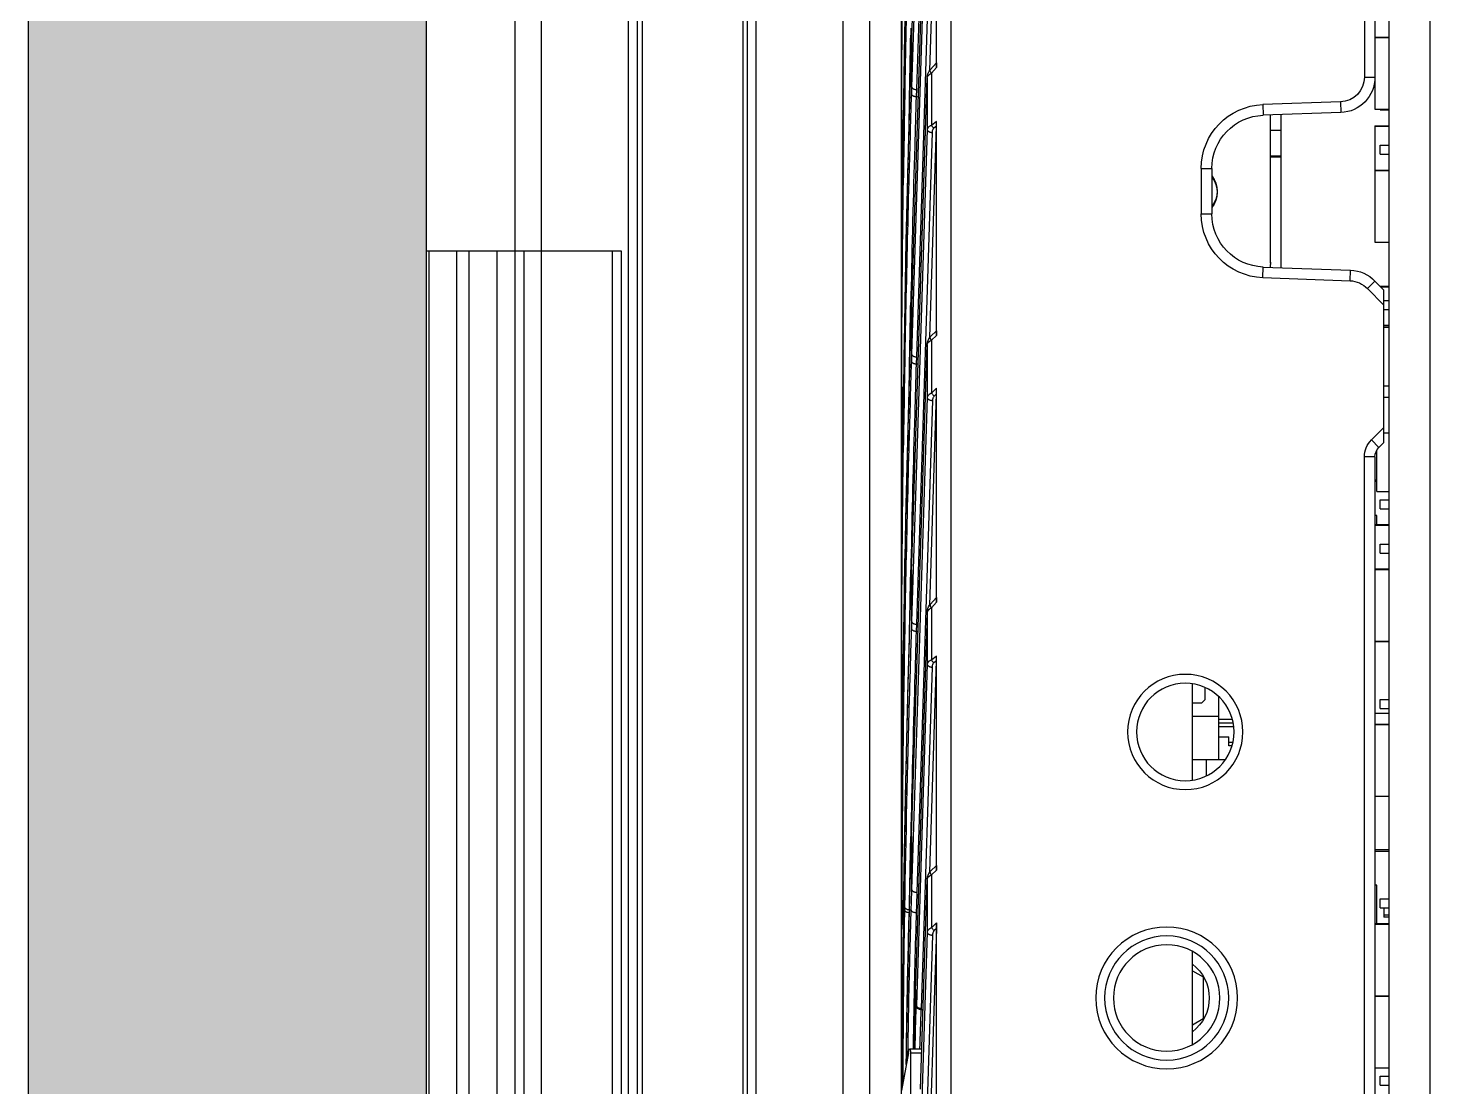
# Model space of a CAD drawing. Header units: millimetres. Extents: x 3299 to 14264, y 1863 to 5555.
# Drawn here: x 13160 to 13239, y 3164.7 to 3224.4 of the extents above; entities that cross this region are included whole.
import ezdxf

# ---------------------------------------------------------------- set-up
doc = ezdxf.new("R2010")
doc.units = ezdxf.units.MM
for name, color, linetype in [('02___PRT_ALL_AXES', 7, 'Continuous'), ('DIM', 4, 'Continuous'), ('MSBR-1_1', 7, 'Continuous')]:
    doc.layers.add(name, color=color, linetype=linetype)

# ---------------------------------------------------------------- blocks, each defined once
blk = doc.blocks.new('STDGB')
at = {"color": 2, "linetype": 'Continuous'}
for p, q in [((11938.212, 3865.817), (11938.212, 3944.817)), ((11949.212, 3944.817), (11938.212, 3944.817)), ((11938.359, 3865.817), (11938.359, 3944.817)), ((11939.92, 3865.817), (11939.92, 3944.817)), ((11940.627, 3865.817), (11940.627, 3944.817)), ((11942.212, 3865.817), (11942.212, 3944.817)), ((11943.212, 3865.817), (11943.212, 3944.817)), ((11943.712, 3944.817), (11943.712, 3865.817)), ((11948.712, 3865.817), (11948.712, 3944.817)), ((11949.212, 3865.817), (11949.212, 3944.817)), ((11949.212, 3865.817), (11938.212, 3865.817))]:
    blk.add_line(p, q, dxfattribs=at)
blk = doc.blocks.new('tyfjg')
at = {"color": 30, "linetype": 'Continuous', "true_color": 0xf26722}
for p, q in [((6005.128, 3408.494), (7001.628, 3408.494)), ((6005.128, 3406.994), (7001.628, 3406.994)), ((6005.128, 3402.094), (7001.628, 3402.094)), ((6005.128, 3401.594), (7001.628, 3401.594)), ((7001.628, 3401.334), (6005.128, 3401.334)), ((7001.628, 3395.655), (6005.128, 3395.655)), ((6005.128, 3395.394), (7001.628, 3395.394)), ((6005.128, 3394.894), (7001.628, 3394.894)), ((6005.128, 3389.994), (7001.628, 3389.994)), ((6005.128, 3388.494), (7001.628, 3388.494))]:
    blk.add_line(p, q, dxfattribs=at)
blk = doc.blocks.new('5555')
at = {"color": 7, "linetype": 'Continuous'}
for p, q in [((2254.952, 3834.509), (2254.952, 3497.009)), ((2257.252, 3497.009), (2257.252, 3834.509)), ((2284.752, 3501.965), (2284.752, 3829.553)), ((2281.952, 3532.465), (2281.952, 3799.053)), ((2258.052, 3654.648), (2258.052, 3595.887)), ((2258.652, 3654.648), (2258.652, 3597.69)), ((2283.307, 3627.786), (2284.177, 3600.448)), ((2283.033, 3624.718), (2283.916, 3596.983)), ((2283.307, 3624.878), (2284.19, 3597.143)), ((2283.307, 3612.72), (2284.178, 3585.382)), ((2283.307, 3612.711), (2284.177, 3585.372)), ((2282.777, 3598.223), (2282.777, 3610.27)), ((2283.162, 3598.066), (2282.781, 3610.004)), ((2283.033, 3609.643), (2283.916, 3581.908)), ((2283.307, 3609.803), (2284.19, 3582.068)), ((2284.752, 3595.306), (2284.687, 3606.918)), ((2258.052, 3599.951), (2257.252, 3599.951)), ((2284.178, 3600.457), (2284.177, 3600.448)), ((2284.177, 3600.448), (2284.19, 3600.061)), ((2284.19, 3600.061), (2284.178, 3600.457)), ((2284.19, 3600.061), (2284.19, 3600.052)), ((2284.19, 3600.061), (2284.19, 3600.052)), ((2284.19, 3600.061), (2284.19, 3600.052)), ((2284.19, 3600.052), (2284.19, 3597.143)), ((2284.225, 3600.458), (2284.234, 3600.062)), ((2258.052, 3599.926), (2257.252, 3599.926)), ((2283.133, 3598.104), (2282.788, 3598.486)), ((2258.652, 3597.69), (2258.052, 3597.69)), ((2283.066, 3597.903), (2282.777, 3598.223)), ((2283.066, 3597.903), (2283.066, 3594.966)), ((2284.178, 3570.306), (2283.307, 3597.645)), ((2283.307, 3597.635), (2283.307, 3597.645)), ((2284.177, 3570.297), (2283.307, 3597.635)), ((2283.307, 3597.635), (2283.307, 3594.727)), ((2283.916, 3596.983), (2283.929, 3596.59)), ((2284.19, 3597.143), (2284.202, 3596.75)), ((2260.003, 3596.291), (2259.982, 3595.692)), ((2260.003, 3596.291), (2264.378, 3596.138)), ((2264.378, 3596.138), (2264.357, 3595.539)), ((2283.821, 3596.564), (2283.929, 3596.59)), ((2258.052, 3595.887), (2257.252, 3595.887)), ((2257.752, 3595.84), (2257.252, 3595.84)), ((2257.752, 3595.84), (2257.752, 3595.887)), ((2259.982, 3595.692), (2264.357, 3595.539)), ((2263.352, 3586.944), (2263.352, 3595.574)), ((2263.952, 3587.191), (2263.952, 3595.553)), ((2284.644, 3595.305), (2284.643, 3595.374)), ((2284.685, 3592.001), (2284.643, 3595.374)), ((2284.685, 3592.001), (2284.644, 3595.305)), ((2284.745, 3595.306), (2284.752, 3592.002)), ((2284.747, 3595.306), (2284.748, 3594.911)), ((2284.752, 3594.911), (2284.752, 3595.306)), ((2258.052, 3594.951), (2257.252, 3594.951)), ((2258.052, 3594.926), (2257.252, 3594.926)), ((2258.052, 3594.951), (2258.052, 3588.387)), ((2263.952, 3594.691), (2263.352, 3594.691)), ((2282.777, 3595.194), (2283.066, 3594.966)), ((2282.777, 3583.12), (2282.777, 3595.194)), ((2282.781, 3594.929), (2282.937, 3594.806)), ((2283.161, 3583.016), (2282.781, 3594.929)), ((2283.033, 3594.567), (2283.916, 3566.832)), ((2283.307, 3594.727), (2284.19, 3566.992)), ((2284.748, 3594.911), (2284.752, 3592.002)), ((2257.752, 3593.848), (2257.252, 3593.848)), ((2257.752, 3593.34), (2257.752, 3593.848)), ((2257.752, 3593.34), (2257.252, 3593.34)), ((2263.952, 3593.259), (2263.352, 3593.259)), ((2263.952, 3593.191), (2263.352, 3593.191)), ((2258.052, 3592.451), (2257.252, 3592.451)), ((2258.052, 3592.426), (2257.252, 3592.426)), ((2267.852, 3592.541), (2267.252, 3592.541)), ((2267.252, 3592.541), (2267.252, 3589.977)), ((2267.852, 3592.541), (2267.852, 3589.977)), ((2284.752, 3580.231), (2284.687, 3591.843)), ((2267.852, 3589.977), (2267.252, 3589.977)), ((2258.052, 3588.387), (2257.252, 3588.387)), ((2264.357, 3586.979), (2259.434, 3586.807)), ((2259.455, 3586.208), (2259.434, 3586.807)), ((2264.378, 3586.38), (2264.357, 3586.979)), ((2257.752, 3585.902), (2257.252, 3585.902)), ((2257.759, 3585.891), (2257.252, 3585.891)), ((2257.733, 3585.865), (2257.252, 3585.865)), ((2257.552, 3585.684), (2258.052, 3586.184)), ((2257.552, 3584.835), (2258.483, 3585.766)), ((2257.752, 3585.891), (2257.752, 3585.902)), ((2258.052, 3586.184), (2258.483, 3585.766)), ((2264.378, 3586.38), (2259.455, 3586.208)), ((2257.552, 3585.098), (2257.252, 3585.098)), ((2257.552, 3577.084), (2257.552, 3585.684)), ((2284.178, 3585.382), (2284.177, 3585.372)), ((2284.177, 3585.372), (2284.19, 3584.986)), ((2284.19, 3584.986), (2284.178, 3585.382)), ((2284.19, 3584.986), (2284.19, 3584.976)), ((2284.19, 3584.986), (2284.19, 3584.976)), ((2284.19, 3584.986), (2284.19, 3584.976)), ((2284.19, 3584.976), (2284.194, 3584.839)), ((2284.19, 3584.976), (2284.194, 3584.839)), ((2284.19, 3584.976), (2284.19, 3582.068)), ((2284.225, 3585.383), (2284.234, 3584.987)), ((2257.552, 3584.59), (2257.252, 3584.59)), ((2257.552, 3583.701), (2257.252, 3583.701)), ((2257.552, 3583.676), (2257.252, 3583.676)), ((2257.552, 3583.59), (2257.252, 3583.59)), ((2283.117, 3583.063), (2282.789, 3583.375)), ((2283.066, 3582.846), (2282.777, 3583.12)), ((2283.066, 3582.846), (2283.066, 3579.868)), ((2284.19, 3554.867), (2283.307, 3582.602)), ((2283.307, 3582.593), (2283.307, 3582.602)), ((2284.19, 3554.858), (2283.307, 3582.593)), ((2283.307, 3582.593), (2283.307, 3579.615)), ((2283.916, 3581.908), (2283.929, 3581.515)), ((2284.19, 3582.068), (2284.202, 3581.675)), ((2283.821, 3581.489), (2283.929, 3581.515)), ((2257.552, 3580.288), (2257.252, 3580.288)), ((2284.745, 3580.231), (2284.752, 3576.927)), ((2284.747, 3580.231), (2284.748, 3579.835)), ((2284.752, 3579.835), (2284.752, 3580.231)), ((2257.552, 3579.637), (2257.252, 3579.637)), ((2282.777, 3580.142), (2283.066, 3579.868)), ((2282.777, 3568.072), (2282.777, 3580.142)), ((2282.782, 3579.829), (2282.911, 3579.706)), ((2283.161, 3567.918), (2282.782, 3579.829)), ((2283.007, 3579.454), (2283.89, 3551.719)), ((2283.307, 3579.615), (2284.19, 3551.88)), ((2284.748, 3579.835), (2284.752, 3576.927)), ((2258.257, 3577.228), (2257.552, 3577.933)), ((2257.552, 3577.621), (2257.252, 3577.621)), ((2257.832, 3576.804), (2257.552, 3577.084)), ((2257.832, 3576.804), (2258.257, 3577.228)), ((2257.952, 3574.319), (2257.952, 3576.644)), ((2258.052, 3576.273), (2258.652, 3576.273)), ((2258.052, 3576.273), (2258.052, 3534.637)), ((2258.652, 3535.69), (2258.652, 3576.273)), ((2284.752, 3565.156), (2284.687, 3576.774)), ((2258.052, 3574.976), (2257.952, 3574.976)), ((2257.952, 3574.876), (2258.052, 3574.876)), ((2257.952, 3574.319), (2257.252, 3574.319)), ((2257.752, 3573.848), (2257.252, 3573.848)), ((2257.752, 3573.34), (2257.752, 3573.848)), ((2257.752, 3573.34), (2257.252, 3573.34)), ((2284.491, 3573.734), (2284.498, 3573.396)), ((2284.491, 3573.734), (2284.498, 3573.396)), ((2258.052, 3572.451), (2257.252, 3572.451)), ((2258.052, 3572.426), (2257.252, 3572.426)), ((2257.952, 3572.976), (2258.052, 3572.976)), ((2257.952, 3572.451), (2257.952, 3572.976)), ((2257.752, 3571.348), (2257.252, 3571.348)), ((2257.752, 3570.84), (2257.252, 3570.84)), ((2257.752, 3570.84), (2257.752, 3571.348)), ((2258.052, 3569.951), (2257.252, 3569.951)), ((2258.052, 3569.926), (2257.252, 3569.926)), ((2284.177, 3570.297), (2284.178, 3570.306)), ((2284.19, 3569.91), (2284.177, 3570.297)), ((2284.19, 3569.91), (2284.178, 3570.306)), ((2284.19, 3569.901), (2284.19, 3569.91)), ((2284.19, 3569.901), (2284.19, 3569.91)), ((2284.19, 3569.901), (2284.19, 3569.91)), ((2284.256, 3567.761), (2284.19, 3569.901)), ((2284.252, 3567.761), (2284.19, 3569.901)), ((2284.19, 3569.901), (2284.19, 3566.992)), ((2284.224, 3570.307), (2284.233, 3569.911)), ((2284.225, 3570.307), (2284.234, 3569.911)), ((2282.788, 3568.335), (2283.133, 3567.953)), ((2282.777, 3568.072), (2283.066, 3567.752)), ((2283.066, 3567.752), (2283.066, 3564.815)), ((2283.307, 3567.494), (2283.975, 3546.526)), ((2283.307, 3567.494), (2283.307, 3567.485)), ((2283.307, 3567.485), (2283.974, 3546.517)), ((2283.307, 3567.485), (2283.307, 3564.576)), ((2283.916, 3566.832), (2283.929, 3566.439)), ((2284.19, 3566.992), (2284.202, 3566.599)), ((2283.822, 3566.413), (2283.929, 3566.439)), ((2258.052, 3565.887), (2257.252, 3565.887)), ((2258.052, 3565.865), (2257.252, 3565.865)), ((2284.745, 3565.156), (2284.752, 3561.851)), ((2284.747, 3565.156), (2284.748, 3564.76)), ((2284.752, 3565.156), (2284.752, 3564.76)), ((2282.777, 3565.044), (2283.066, 3564.815)), ((2282.777, 3552.969), (2282.777, 3565.044)), ((2282.781, 3564.778), (2282.937, 3564.655)), ((2283.161, 3552.865), (2282.781, 3564.778)), ((2283.033, 3564.416), (2283.646, 3545.169)), ((2283.307, 3564.576), (2283.92, 3545.329)), ((2284.748, 3564.76), (2284.752, 3561.851)), ((2267.632, 3562.584), (2267.632, 3563.265)), ((2268.352, 3558.042), (2268.352, 3563.476)), ((2257.752, 3562.598), (2257.252, 3562.598)), ((2257.752, 3562.09), (2257.252, 3562.09)), ((2257.752, 3562.09), (2257.752, 3562.598)), ((2266.852, 3559.184), (2266.852, 3562.741)), ((2267.632, 3562.584), (2267.832, 3562.384)), ((2267.832, 3562.384), (2268.352, 3562.384)), ((2284.679, 3562.342), (2284.684, 3561.844)), ((2284.68, 3562.342), (2284.685, 3561.844)), ((2284.752, 3550.737), (2284.682, 3562.136)), ((2258.052, 3561.827), (2257.252, 3561.827)), ((2258.052, 3561.201), (2257.252, 3561.201)), ((2266.054, 3561.264), (2266.852, 3561.264)), ((2266.097, 3561.464), (2266.852, 3561.464)), ((2266.852, 3561.634), (2268.352, 3561.634)), ((2258.052, 3561.176), (2257.252, 3561.176)), ((2266.852, 3561.064), (2266.02, 3561.064)), ((2266.852, 3560.484), (2266.302, 3560.484)), ((2266.302, 3559.984), (2266.302, 3560.484)), ((2266.302, 3560.194), (2266.065, 3560.194)), ((2266.118, 3559.984), (2266.302, 3559.984)), ((2266.499, 3559.184), (2268.352, 3559.184)), ((2258.052, 3557.137), (2257.252, 3557.137)), ((2258.052, 3554.123), (2257.252, 3554.123)), ((2284.19, 3554.858), (2284.19, 3554.867)), ((2284.19, 3554.858), (2284.19, 3551.88)), ((2257.252, 3554.023), (2258.052, 3554.023)), ((2283.066, 3552.695), (2282.777, 3552.969)), ((2283.117, 3552.912), (2282.789, 3553.225)), ((2283.066, 3552.695), (2283.066, 3549.717)), ((2257.952, 3552.123), (2258.052, 3552.123)), ((2257.952, 3549.951), (2257.952, 3552.123)), ((2283.684, 3540.617), (2283.307, 3552.451)), ((2283.307, 3552.442), (2283.307, 3552.451)), ((2283.683, 3540.607), (2283.307, 3552.442)), ((2283.307, 3552.442), (2283.307, 3549.464)), ((2257.752, 3551.348), (2257.252, 3551.348)), ((2257.752, 3550.84), (2257.752, 3551.348)), ((2257.752, 3550.84), (2257.252, 3550.84)), ((2257.252, 3550.423), (2257.552, 3550.423)), ((2257.252, 3550.323), (2257.552, 3550.323)), ((2257.552, 3550.84), (2257.552, 3550.323)), ((2284.314, 3550.736), (2284.226, 3550.736)), ((2284.314, 3550.736), (2284.313, 3550.745)), ((2284.314, 3550.736), (2284.313, 3550.745)), ((2284.314, 3550.736), (2284.314, 3550.745)), ((2284.315, 3550.672), (2284.314, 3550.736)), ((2284.315, 3550.672), (2284.314, 3550.736)), ((2284.586, 3550.897), (2284.589, 3550.736)), ((2284.635, 3550.736), (2284.589, 3550.736)), ((2284.589, 3550.736), (2284.591, 3550.579)), ((2284.589, 3550.736), (2284.593, 3550.451)), ((2284.591, 3550.579), (2284.593, 3550.451)), ((2284.635, 3550.736), (2284.635, 3550.741)), ((2284.637, 3550.576), (2284.635, 3550.736)), ((2284.637, 3550.58), (2284.637, 3550.58)), ((2284.693, 3540.866), (2284.637, 3550.58)), ((2284.637, 3550.576), (2284.637, 3550.58)), ((2284.637, 3550.567), (2284.637, 3550.576)), ((2284.744, 3550.897), (2284.745, 3550.736)), ((2284.752, 3550.736), (2284.745, 3550.736)), ((2284.745, 3550.736), (2284.746, 3550.576)), ((2284.745, 3550.736), (2284.745, 3550.576)), ((2284.746, 3550.576), (2284.747, 3550.102)), ((2284.752, 3550.737), (2284.752, 3550.736)), ((2284.752, 3550.736), (2284.752, 3550.576)), ((2284.752, 3550.576), (2284.752, 3550.102)), ((2258.052, 3549.951), (2257.252, 3549.951)), ((2258.052, 3549.926), (2257.252, 3549.926)), ((2282.777, 3549.992), (2283.066, 3549.717)), ((2282.777, 3537.894), (2282.777, 3549.992)), ((2282.782, 3549.678), (2282.911, 3549.556)), ((2282.782, 3549.678), (2283.115, 3539.225)), ((2283.307, 3549.464), (2283.626, 3539.448)), ((2284.747, 3550.102), (2284.748, 3549.645)), ((2284.752, 3550.102), (2284.752, 3549.645)), ((2283.007, 3549.303), (2283.326, 3539.287)), ((2268.352, 3543.138), (2268.352, 3548.38)), ((2268.352, 3547.289), (2267.752, 3546.943)), ((2267.752, 3546.943), (2267.752, 3544.575)), ((2283.92, 3545.329), (2283.976, 3546.461)), ((2283.975, 3546.526), (2283.974, 3546.517)), ((2283.974, 3546.517), (2283.976, 3546.461)), ((2283.976, 3546.471), (2283.975, 3546.526)), ((2283.976, 3546.471), (2283.976, 3546.461)), ((2284.042, 3542.899), (2283.976, 3546.471)), ((2283.976, 3546.471), (2283.976, 3546.461)), ((2283.976, 3546.461), (2283.978, 3546.402)), ((2283.976, 3546.461), (2283.978, 3546.402)), ((2284.034, 3546.528), (2284.036, 3546.472)), ((2284.035, 3546.528), (2284.036, 3546.472)), ((2284.752, 3546.672), (2284.752, 3545.81)), ((2258.052, 3545.887), (2257.252, 3545.887)), ((2258.052, 3545.865), (2257.252, 3545.865)), ((2283.648, 3545.114), (2283.541, 3545.104)), ((2283.646, 3545.169), (2283.648, 3545.114)), ((2283.92, 3545.329), (2283.921, 3545.274)), ((2284.696, 3544.735), (2284.696, 3544.771)), ((2284.696, 3544.735), (2284.696, 3544.771)), ((2267.752, 3544.575), (2268.352, 3544.229)), ((2284.48, 3542.669), (2284.472, 3543.222)), ((2284.477, 3542.956), (2284.473, 3543.222)), ((2284.291, 3542.899), (2283.611, 3542.899)), ((2284.252, 3542.668), (2283.618, 3542.668)), ((2284.252, 3542.668), (2284.252, 3528.191)), ((2284.371, 3542.668), (2284.752, 3540.538)), ((2284.408, 3542.901), (2284.416, 3542.413)), ((2284.409, 3542.901), (2284.412, 3542.668)), ((2284.412, 3542.668), (2284.416, 3542.413)), ((2284.48, 3542.669), (2284.477, 3542.956)), ((2284.489, 3542.01), (2284.48, 3542.669)), ((2258.052, 3541.827), (2257.252, 3541.827)), ((2257.752, 3541.348), (2257.252, 3541.348)), ((2257.752, 3540.84), (2257.252, 3540.84)), ((2257.752, 3540.84), (2257.752, 3541.348))]:
    blk.add_line(p, q, dxfattribs=at)
for points in [[(2284.687, 3591.843), (2284.499, 3603.531), (2284.19, 3615.136)], [(2284.687, 3576.774), (2284.499, 3588.463), (2284.19, 3600.061)], [(2283.307, 3597.645), (2283.304, 3597.686), (2283.285, 3597.808), (2283.248, 3597.92), (2283.196, 3598.02), (2283.133, 3598.104)], [(2284.682, 3562.136), (2284.494, 3573.606), (2284.19, 3584.986)], [(2283.307, 3582.602), (2283.305, 3582.629), (2283.29, 3582.738), (2283.262, 3582.838), (2283.22, 3582.929), (2283.165, 3583.011), (2283.117, 3583.063)], [(2284.635, 3550.741), (2284.524, 3557.103), (2284.375, 3563.547), (2284.19, 3569.91)], [(2283.307, 3567.494), (2283.305, 3567.524), (2283.291, 3567.631), (2283.263, 3567.729), (2283.225, 3567.82), (2283.174, 3567.902), (2283.133, 3567.953)], [(2284.314, 3550.745), (2284.275, 3552.089), (2284.232, 3553.517), (2284.19, 3554.867)], [(2283.307, 3552.451), (2283.305, 3552.479), (2283.29, 3552.587), (2283.262, 3552.687), (2283.22, 3552.778), (2283.165, 3552.86), (2283.117, 3552.912)], [(2284.483, 3542.043), (2284.475, 3543.082), (2284.314, 3550.745)], [(2284.637, 3550.58), (2284.637, 3550.603), (2284.635, 3550.71), (2284.635, 3550.741)]]:
    blk.add_lwpolyline(points, dxfattribs=at)
for centre, radius in [((2268.752, 3560.759), 3.25), ((2268.752, 3560.759), 2.75), ((2269.802, 3545.759), 4), ((2269.802, 3545.759), 3.5)]:
    blk.add_circle(centre, radius, dxfattribs=at)
for centre, radius, start, end in [((1176.199, 3592.003), 1108.553, 0.170759, 0.550314), ((1176.14, 3594.911), 1108.612, 0.020446, 0.399988), ((1175.893, 3576.777), 1108.585, 0.93229, 1.203557), ((2260.052, 3597.69), 2, 180, 268), ((2260.052, 3597.69), 1.4, 180, 268), ((2264.252, 3592.541), 3.6, 0, 88), ((2264.252, 3592.541), 3, 0, 88), ((2268.352, 3591.259), 1.4, 142.11917, 217.8155), ((2268.352, 3591.191), 1.4, 142.11917, 217.8155), ((1176.426, 3576.929), 1108.326, 0.550317, 0.77916), ((1176.3, 3579.836), 1108.452, 0.399989, 0.628818), ((2264.252, 3589.977), 3, 272, 0), ((2264.252, 3589.977), 3.6, 272, 0), ((1176.199, 3576.927), 1108.553, 0.170759, 0.550314), ((1176.14, 3579.835), 1108.612, 0.020446, 0.399988), ((2259.504, 3584.808), 2, 92, 136.54741), ((2265.952, 3587.259), 2, 180, 188.54619), ((2265.952, 3587.191), 2, 180, 186.58943), ((2259.504, 3584.808), 1.4, 92, 136.84953), ((1175.895, 3561.701), 1108.583, 0.934825, 1.203557), ((1176.482, 3564.763), 1108.27, 0.628828, 0.799623), ((2257.302, 3576.273), 1.35, 0, 45), ((2257.302, 3576.273), 0.75, 0, 45), ((1176.426, 3561.854), 1108.326, 0.550317, 0.77916), ((1176.3, 3564.761), 1108.452, 0.399989, 0.628827), ((1176.923, 3549.694), 1107.829, 0.799593, 1.225927), ((1176.199, 3561.852), 1108.553, 0.170759, 0.550314), ((1176.14, 3564.76), 1108.612, 0.020446, 0.399988), ((1175.931, 3546.627), 1108.547, 0.980386, 1.203566), ((1178.031, 3534.645), 1106.721, 1.511984, 1.714682), ((2283.106, 3567.469), 0.201, 4.54675, 7.1541), ((1176.495, 3549.688), 1108.257, 0.654202, 0.799621), ((1177.592, 3534.634), 1107.16, 1.319181, 1.511986), ((1176.225, 3549.685), 1108.527, 0.054347, 0.628479), ((1177.257, 3534.626), 1107.495, 1.178938, 1.319184), ((1176.818, 3534.617), 1107.934, 0.833622, 1.17892), ((1178.421, 3519.612), 1106.331, 1.61255, 1.825661), ((1175.95, 3531.552), 1108.528, 1.00285, 1.205244), ((2284.502, 3551.073), 0.329, 293.92282, 295.38977), ((1582.715, 3540.607), 701.993, 0.41879, 0.81298), ((895.698, 3546.435), 1389.054, 0.009765, 0.132422), ((2269.802, 3545.759), 2.4, 127.39557, 232.60443), ((1762.07, 3529.833), 522.171, 1.43382, 1.81834), ((1761.84, 3528.549), 522.071, 1.57512, 1.81828), ((1762.006, 3528.701), 522.179, 1.55804, 1.81871), ((1449.588, 3539.669), 835.123, 0.140759, 0.270919)]:
    blk.add_arc(centre, radius, start, end, dxfattribs=at)
for centre, major_axis, ratio, start_param, end_param in [((2282.795, 3598.031), (-0.008, 0.456), 0.03597, -0.04118, 1.135116), ((2282.795, 3582.955), (-0.007, 0.42), 0.039567, -0.038869, 1.167196), ((2282.795, 3567.88), (-0.008, 0.456), 0.03597, -0.04118, 1.135116), ((2282.795, 3552.805), (-0.007, 0.42), 0.039567, -0.038869, 1.167196), ((2282.795, 3549.827), (-0.007, 0.42), 0.039567, 1.167196, 1.932025), ((2284.335, 3542.399), (-0.046, 0.5), 0.139425, 5.266887, 7.274015)]:
    blk.add_ellipse(centre, major_axis=major_axis, ratio=ratio, start_param=start_param, end_param=end_param, dxfattribs=at)
for points, knots in [([(2284.643, 3595.374), (2284.62, 3597.02), (2284.513, 3603.605), (2284.347, 3610.19), (2284.19, 3615.127)], [0, 0, 0, 0, 0.249991, 1, 1, 1, 1]), ([(2284.202, 3611.825), (2284.254, 3610.174), (2284.448, 3603.567), (2284.582, 3596.958), (2284.65, 3592.001)], [0, 0, 0, 0, 0.250013, 1, 1, 1, 1]), ([(2284.19, 3600.052), (2284.243, 3598.4), (2284.438, 3591.794), (2284.575, 3585.186), (2284.644, 3580.23)], [0, 0, 0, 0, 0.250013, 1, 1, 1, 1]), ([(2283.066, 3597.903), (2283.074, 3597.913), (2283.09, 3597.934), (2283.11, 3597.965), (2283.126, 3597.994), (2283.138, 3598.022), (2283.145, 3598.047), (2283.147, 3598.07), (2283.144, 3598.086), (2283.139, 3598.097), (2283.135, 3598.102), (2283.133, 3598.104)], [0, 0, 0, 0, 0.177781, 0.343274, 0.493701, 0.627259, 0.742963, 0.841273, 0.924881, 0.96303, 1, 1, 1, 1]), ([(2283.234, 3597.787), (2283.224, 3597.798), (2283.201, 3597.82), (2283.161, 3597.851), (2283.116, 3597.879), (2283.083, 3597.895), (2283.066, 3597.903)], [0, 0, 0, 0, 0.224787, 0.466098, 0.724542, 1, 1, 1, 1]), ([(2283.295, 3597.688), (2283.289, 3597.706), (2283.272, 3597.741), (2283.248, 3597.772), (2283.234, 3597.787)], [0, 0, 0, 0, 0.477411, 1, 1, 1, 1]), ([(2283.307, 3597.635), (2283.306, 3597.64), (2283.304, 3597.658), (2283.3, 3597.676), (2283.295, 3597.688)], [0, 0, 0, 0, 0.245957, 1, 1, 1, 1]), ([(2284.19, 3597.143), (2284.189, 3597.133), (2284.184, 3597.113), (2284.166, 3597.084), (2284.14, 3597.058), (2284.106, 3597.035), (2284.066, 3597.015), (2284.019, 3597), (2283.969, 3596.989), (2283.934, 3596.984), (2283.916, 3596.983)], [0, 0, 0, 0, 0.087721, 0.183554, 0.291171, 0.41195, 0.545418, 0.68978, 0.84241, 1, 1, 1, 1]), ([(2284.202, 3596.75), (2284.202, 3596.74), (2284.196, 3596.72), (2284.179, 3596.691), (2284.153, 3596.665), (2284.119, 3596.642), (2284.078, 3596.622), (2284.032, 3596.606), (2283.982, 3596.595), (2283.947, 3596.591), (2283.929, 3596.59)], [0, 0, 0, 0, 0.087716, 0.183532, 0.29113, 0.411898, 0.545364, 0.689735, 0.842384, 1, 1, 1, 1]), ([(2283.929, 3596.59), (2283.958, 3595.656), (2284.071, 3591.921), (2284.165, 3588.185), (2284.225, 3585.383)], [0, 0, 0, 0, 0.250008, 1, 1, 1, 1]), ([(2284.202, 3596.75), (2284.254, 3595.098), (2284.448, 3588.491), (2284.582, 3581.882), (2284.65, 3576.925)], [0, 0, 0, 0, 0.250013, 1, 1, 1, 1]), ([(2283.066, 3594.966), (2283.057, 3594.951), (2283.039, 3594.922), (2283.008, 3594.88), (2282.974, 3594.841), (2282.949, 3594.817), (2282.937, 3594.806)], [0, 0, 0, 0, 0.248018, 0.501621, 0.754402, 1, 1, 1, 1]), ([(2282.937, 3594.806), (2282.955, 3594.792), (2282.977, 3594.765), (2282.998, 3594.726), (2283.015, 3594.685), (2283.028, 3594.632), (2283.032, 3594.589), (2283.033, 3594.567)], [0, 0, 0, 0, 0.256695, 0.382089, 0.506385, 0.753251, 1, 1, 1, 1]), ([(2283.307, 3594.727), (2283.306, 3594.717), (2283.3, 3594.697), (2283.283, 3594.668), (2283.257, 3594.642), (2283.223, 3594.619), (2283.182, 3594.599), (2283.136, 3594.584), (2283.086, 3594.572), (2283.051, 3594.568), (2283.033, 3594.567)], [0, 0, 0, 0, 0.087721, 0.183554, 0.291171, 0.41195, 0.545418, 0.68978, 0.84241, 1, 1, 1, 1]), ([(2283.066, 3594.966), (2283.084, 3594.96), (2283.119, 3594.947), (2283.166, 3594.923), (2283.207, 3594.896), (2283.241, 3594.866), (2283.268, 3594.833), (2283.288, 3594.799), (2283.301, 3594.764), (2283.306, 3594.739), (2283.307, 3594.727)], [0, 0, 0, 0, 0.158904, 0.306341, 0.442472, 0.568149, 0.684741, 0.794091, 0.898356, 1, 1, 1, 1]), ([(2284.752, 3592.002), (2284.752, 3591.993), (2284.749, 3591.974), (2284.736, 3591.947), (2284.715, 3591.923), (2284.697, 3591.909), (2284.687, 3591.902)], [0, 0, 0, 0, 0.219451, 0.453173, 0.711497, 1, 1, 1, 1]), ([(2284.752, 3591.607), (2284.752, 3591.598), (2284.749, 3591.579), (2284.736, 3591.553), (2284.716, 3591.529), (2284.699, 3591.515), (2284.689, 3591.508)], [0, 0, 0, 0, 0.220352, 0.454493, 0.7125, 1, 1, 1, 1]), ([(2284.194, 3584.839), (2284.224, 3583.913), (2284.337, 3580.212), (2284.431, 3576.511), (2284.491, 3573.734)], [0, 0, 0, 0, 0.250008, 1, 1, 1, 1]), ([(2283.066, 3582.846), (2283.074, 3582.857), (2283.089, 3582.879), (2283.107, 3582.913), (2283.121, 3582.946), (2283.131, 3582.976), (2283.135, 3583.003), (2283.135, 3583.028), (2283.13, 3583.045), (2283.124, 3583.056), (2283.12, 3583.061), (2283.117, 3583.063)], [0, 0, 0, 0, 0.174847, 0.338295, 0.487526, 0.620722, 0.736897, 0.836518, 0.922235, 0.961668, 1, 1, 1, 1]), ([(2283.239, 3582.736), (2283.228, 3582.747), (2283.205, 3582.769), (2283.165, 3582.798), (2283.118, 3582.824), (2283.084, 3582.839), (2283.066, 3582.846)], [0, 0, 0, 0, 0.22279, 0.46318, 0.722231, 1, 1, 1, 1]), ([(2283.295, 3582.645), (2283.289, 3582.661), (2283.274, 3582.694), (2283.251, 3582.722), (2283.239, 3582.736)], [0, 0, 0, 0, 0.479464, 1, 1, 1, 1]), ([(2283.307, 3582.593), (2283.306, 3582.597), (2283.304, 3582.615), (2283.3, 3582.632), (2283.295, 3582.645)], [0, 0, 0, 0, 0.247035, 1, 1, 1, 1]), ([(2284.19, 3582.068), (2284.189, 3582.058), (2284.184, 3582.037), (2284.166, 3582.009), (2284.14, 3581.983), (2284.106, 3581.96), (2284.066, 3581.94), (2284.019, 3581.924), (2283.969, 3581.913), (2283.934, 3581.909), (2283.916, 3581.908)], [0, 0, 0, 0, 0.087721, 0.183554, 0.291171, 0.41195, 0.545418, 0.68978, 0.84241, 1, 1, 1, 1]), ([(2284.202, 3581.675), (2284.202, 3581.665), (2284.196, 3581.644), (2284.179, 3581.616), (2284.153, 3581.59), (2284.119, 3581.566), (2284.078, 3581.547), (2284.032, 3581.531), (2283.982, 3581.52), (2283.947, 3581.516), (2283.929, 3581.515)], [0, 0, 0, 0, 0.087716, 0.183532, 0.29113, 0.411898, 0.545364, 0.689735, 0.842384, 1, 1, 1, 1]), ([(2283.929, 3581.515), (2283.958, 3580.581), (2284.071, 3576.845), (2284.165, 3573.11), (2284.225, 3570.307)], [0, 0, 0, 0, 0.250008, 1, 1, 1, 1]), ([(2284.202, 3581.675), (2284.254, 3580.023), (2284.448, 3573.416), (2284.582, 3566.807), (2284.65, 3561.85)], [0, 0, 0, 0, 0.250013, 1, 1, 1, 1]), ([(2283.066, 3579.868), (2283.055, 3579.852), (2283.033, 3579.823), (2282.995, 3579.78), (2282.954, 3579.741), (2282.925, 3579.717), (2282.911, 3579.706)], [0, 0, 0, 0, 0.2472, 0.501422, 0.754923, 1, 1, 1, 1]), ([(2282.911, 3579.706), (2282.928, 3579.69), (2282.957, 3579.652), (2282.985, 3579.588), (2283.002, 3579.521), (2283.006, 3579.476), (2283.007, 3579.454)], [0, 0, 0, 0, 0.258335, 0.508784, 0.755281, 1, 1, 1, 1]), ([(2283.307, 3579.615), (2283.306, 3579.604), (2283.3, 3579.582), (2283.28, 3579.552), (2283.251, 3579.525), (2283.214, 3579.501), (2283.169, 3579.482), (2283.118, 3579.467), (2283.064, 3579.457), (2283.026, 3579.454), (2283.007, 3579.454)], [0, 0, 0, 0, 0.086537, 0.181841, 0.289731, 0.411392, 0.545953, 0.691123, 0.84375, 1, 1, 1, 1]), ([(2283.066, 3579.868), (2283.084, 3579.861), (2283.118, 3579.846), (2283.166, 3579.819), (2283.206, 3579.79), (2283.24, 3579.758), (2283.267, 3579.724), (2283.288, 3579.688), (2283.301, 3579.652), (2283.306, 3579.627), (2283.307, 3579.615)], [0, 0, 0, 0, 0.157952, 0.305104, 0.441527, 0.567855, 0.685181, 0.795012, 0.899209, 1, 1, 1, 1]), ([(2284.752, 3576.927), (2284.752, 3576.918), (2284.749, 3576.899), (2284.736, 3576.872), (2284.715, 3576.847), (2284.697, 3576.833), (2284.687, 3576.827)], [0, 0, 0, 0, 0.219463, 0.45319, 0.711509, 1, 1, 1, 1]), ([(2284.752, 3576.531), (2284.752, 3576.522), (2284.749, 3576.504), (2284.736, 3576.478), (2284.716, 3576.453), (2284.699, 3576.439), (2284.689, 3576.433)], [0, 0, 0, 0, 0.22034, 0.454477, 0.712488, 1, 1, 1, 1]), ([(2283.133, 3567.953), (2283.135, 3567.951), (2283.139, 3567.946), (2283.144, 3567.935), (2283.147, 3567.919), (2283.145, 3567.897), (2283.138, 3567.871), (2283.126, 3567.843), (2283.11, 3567.814), (2283.09, 3567.783), (2283.074, 3567.762), (2283.066, 3567.752)], [0, 0, 0, 0, 0.03697, 0.075119, 0.158727, 0.257037, 0.372741, 0.506299, 0.656725, 0.822218, 1, 1, 1, 1]), ([(2283.066, 3567.752), (2283.083, 3567.744), (2283.115, 3567.729), (2283.159, 3567.702), (2283.198, 3567.672), (2283.22, 3567.651), (2283.231, 3567.64)], [0, 0, 0, 0, 0.274629, 0.53282, 0.774432, 1, 1, 1, 1]), ([(2283.231, 3567.64), (2283.241, 3567.629), (2283.26, 3567.606), (2283.283, 3567.57), (2283.298, 3567.532), (2283.304, 3567.506), (2283.306, 3567.494)], [0, 0, 0, 0, 0.274286, 0.529951, 0.770403, 1, 1, 1, 1]), ([(2284.19, 3566.992), (2284.189, 3566.983), (2284.184, 3566.962), (2284.166, 3566.934), (2284.14, 3566.907), (2284.106, 3566.884), (2284.066, 3566.865), (2284.019, 3566.849), (2283.969, 3566.838), (2283.934, 3566.834), (2283.916, 3566.832)], [0, 0, 0, 0, 0.087721, 0.183554, 0.291171, 0.41195, 0.545418, 0.68978, 0.84241, 1, 1, 1, 1]), ([(2284.202, 3566.599), (2284.202, 3566.589), (2284.196, 3566.569), (2284.179, 3566.54), (2284.153, 3566.514), (2284.119, 3566.491), (2284.078, 3566.471), (2284.032, 3566.456), (2283.982, 3566.445), (2283.947, 3566.44), (2283.929, 3566.439)], [0, 0, 0, 0, 0.087716, 0.183532, 0.29113, 0.411898, 0.545364, 0.689735, 0.842384, 1, 1, 1, 1]), ([(2283.929, 3566.439), (2283.959, 3565.475), (2284.076, 3561.619), (2284.172, 3557.761), (2284.233, 3554.868)], [0, 0, 0, 0, 0.250008, 1, 1, 1, 1]), ([(2284.202, 3566.599), (2284.244, 3565.291), (2284.399, 3560.057), (2284.518, 3554.823), (2284.586, 3550.897)], [0, 0, 0, 0, 0.250011, 1, 1, 1, 1]), ([(2283.066, 3564.815), (2283.057, 3564.8), (2283.039, 3564.771), (2283.008, 3564.729), (2282.974, 3564.69), (2282.949, 3564.666), (2282.937, 3564.655)], [0, 0, 0, 0, 0.248018, 0.501621, 0.754402, 1, 1, 1, 1]), ([(2282.937, 3564.655), (2282.955, 3564.641), (2282.977, 3564.614), (2282.998, 3564.575), (2283.015, 3564.535), (2283.028, 3564.482), (2283.032, 3564.438), (2283.033, 3564.416)], [0, 0, 0, 0, 0.256695, 0.382089, 0.506385, 0.753251, 1, 1, 1, 1]), ([(2283.307, 3564.576), (2283.306, 3564.566), (2283.3, 3564.546), (2283.283, 3564.518), (2283.257, 3564.491), (2283.223, 3564.468), (2283.182, 3564.448), (2283.136, 3564.433), (2283.086, 3564.422), (2283.051, 3564.418), (2283.033, 3564.416)], [0, 0, 0, 0, 0.087721, 0.183554, 0.291171, 0.41195, 0.545418, 0.68978, 0.84241, 1, 1, 1, 1]), ([(2283.066, 3564.815), (2283.084, 3564.809), (2283.119, 3564.796), (2283.166, 3564.772), (2283.207, 3564.745), (2283.241, 3564.715), (2283.268, 3564.683), (2283.288, 3564.648), (2283.301, 3564.613), (2283.306, 3564.588), (2283.307, 3564.576)], [0, 0, 0, 0, 0.158904, 0.306341, 0.442472, 0.568149, 0.684741, 0.794091, 0.898356, 1, 1, 1, 1]), ([(2284.65, 3561.85), (2284.662, 3560.937), (2284.707, 3557.286), (2284.734, 3553.635), (2284.744, 3550.897)], [0, 0, 0, 0, 0.250003, 1, 1, 1, 1]), ([(2284.752, 3561.851), (2284.752, 3561.842), (2284.749, 3561.823), (2284.735, 3561.796), (2284.714, 3561.771), (2284.695, 3561.757), (2284.685, 3561.75)], [0, 0, 0, 0, 0.218947, 0.452436, 0.710939, 1, 1, 1, 1]), ([(2284.752, 3561.456), (2284.752, 3561.447), (2284.749, 3561.428), (2284.736, 3561.401), (2284.715, 3561.377), (2284.697, 3561.363), (2284.688, 3561.356)], [0, 0, 0, 0, 0.219711, 0.453553, 0.711785, 1, 1, 1, 1]), ([(2283.066, 3552.695), (2283.074, 3552.706), (2283.089, 3552.729), (2283.107, 3552.763), (2283.121, 3552.795), (2283.131, 3552.825), (2283.135, 3552.853), (2283.135, 3552.877), (2283.13, 3552.894), (2283.124, 3552.905), (2283.12, 3552.91), (2283.117, 3552.912)], [0, 0, 0, 0, 0.174847, 0.338295, 0.487526, 0.620722, 0.736897, 0.836518, 0.922235, 0.961668, 1, 1, 1, 1]), ([(2283.239, 3552.585), (2283.228, 3552.596), (2283.205, 3552.618), (2283.165, 3552.647), (2283.118, 3552.673), (2283.084, 3552.688), (2283.066, 3552.695)], [0, 0, 0, 0, 0.22279, 0.46318, 0.722231, 1, 1, 1, 1]), ([(2283.295, 3552.494), (2283.289, 3552.511), (2283.274, 3552.543), (2283.251, 3552.571), (2283.239, 3552.585)], [0, 0, 0, 0, 0.479464, 1, 1, 1, 1]), ([(2283.307, 3552.442), (2283.306, 3552.446), (2283.304, 3552.464), (2283.3, 3552.482), (2283.295, 3552.494)], [0, 0, 0, 0, 0.247035, 1, 1, 1, 1]), ([(2284.19, 3551.88), (2284.189, 3551.87), (2284.183, 3551.848), (2284.164, 3551.818), (2284.135, 3551.79), (2284.097, 3551.767), (2284.052, 3551.747), (2284.002, 3551.732), (2283.947, 3551.722), (2283.909, 3551.719), (2283.89, 3551.719)], [0, 0, 0, 0, 0.086537, 0.181841, 0.289731, 0.411392, 0.545953, 0.691123, 0.84375, 1, 1, 1, 1]), ([(2284.226, 3550.736), (2284.225, 3550.726), (2284.219, 3550.704), (2284.2, 3550.674), (2284.171, 3550.647), (2284.133, 3550.623), (2284.088, 3550.603), (2284.037, 3550.588), (2283.983, 3550.578), (2283.945, 3550.576), (2283.926, 3550.575)], [0, 0, 0, 0, 0.086526, 0.181781, 0.289619, 0.411247, 0.545803, 0.690999, 0.843678, 1, 1, 1, 1]), ([(2283.926, 3550.575), (2283.937, 3550.238), (2283.977, 3548.889), (2284.012, 3547.54), (2284.035, 3546.528)], [0, 0, 0, 0, 0.250006, 1, 1, 1, 1]), ([(2284.226, 3550.736), (2284.246, 3550.084), (2284.321, 3547.472), (2284.377, 3544.86), (2284.409, 3542.901)], [0, 0, 0, 0, 0.250007, 1, 1, 1, 1]), ([(2284.431, 3550.757), (2284.412, 3550.751), (2284.373, 3550.742), (2284.333, 3550.738), (2284.312, 3550.736)], [0, 0, 0, 0, 0.489328, 1, 1, 1, 1]), ([(2284.473, 3543.222), (2284.464, 3543.843), (2284.424, 3546.327), (2284.368, 3548.81), (2284.315, 3550.672)], [0, 0, 0, 0, 0.249997, 1, 1, 1, 1]), ([(2284.434, 3550.597), (2284.415, 3550.591), (2284.376, 3550.582), (2284.335, 3550.577), (2284.315, 3550.576)], [0, 0, 0, 0, 0.489323, 1, 1, 1, 1]), ([(2284.525, 3550.802), (2284.512, 3550.793), (2284.481, 3550.775), (2284.448, 3550.763), (2284.431, 3550.757)], [0, 0, 0, 0, 0.47399, 1, 1, 1, 1]), ([(2284.581, 3550.703), (2284.57, 3550.678), (2284.544, 3550.652), (2284.507, 3550.628), (2284.476, 3550.612), (2284.451, 3550.602), (2284.434, 3550.597)], [0, 0, 0, 0, 0.436079, 0.565853, 0.703508, 1, 1, 1, 1]), ([(2284.578, 3550.863), (2284.573, 3550.852), (2284.557, 3550.829), (2284.537, 3550.811), (2284.525, 3550.802)], [0, 0, 0, 0, 0.466137, 1, 1, 1, 1]), ([(2284.586, 3550.897), (2284.586, 3550.891), (2284.584, 3550.88), (2284.58, 3550.869), (2284.578, 3550.863)], [0, 0, 0, 0, 0.491507, 1, 1, 1, 1]), ([(2284.589, 3550.736), (2284.588, 3550.731), (2284.587, 3550.719), (2284.583, 3550.708), (2284.581, 3550.703)], [0, 0, 0, 0, 0.49152, 1, 1, 1, 1]), ([(2284.593, 3550.451), (2284.62, 3548.862), (2284.651, 3546.478), (2284.675, 3543.299), (2284.682, 3541.71), (2284.684, 3540.915)], [0, 0, 0, 0, 0.499994, 0.749994, 1, 1, 1, 1]), ([(2284.745, 3550.736), (2284.745, 3550.731), (2284.744, 3550.719), (2284.736, 3550.695), (2284.721, 3550.672), (2284.701, 3550.652), (2284.675, 3550.632), (2284.653, 3550.62), (2284.637, 3550.613)], [0, 0, 0, 0, 0.102136, 0.207442, 0.435816, 0.562852, 0.699268, 1, 1, 1, 1]), ([(2284.737, 3550.863), (2284.734, 3550.854), (2284.724, 3550.837), (2284.703, 3550.814), (2284.675, 3550.793), (2284.654, 3550.782), (2284.642, 3550.776)], [0, 0, 0, 0, 0.213817, 0.449911, 0.711848, 1, 1, 1, 1]), ([(2284.744, 3550.897), (2284.744, 3550.891), (2284.743, 3550.88), (2284.74, 3550.869), (2284.737, 3550.863)], [0, 0, 0, 0, 0.492741, 1, 1, 1, 1]), ([(2283.066, 3549.717), (2283.055, 3549.702), (2283.033, 3549.672), (2282.995, 3549.63), (2282.954, 3549.59), (2282.925, 3549.567), (2282.911, 3549.556)], [0, 0, 0, 0, 0.2472, 0.501422, 0.754923, 1, 1, 1, 1]), ([(2282.911, 3549.556), (2282.928, 3549.539), (2282.957, 3549.501), (2282.985, 3549.437), (2283.002, 3549.371), (2283.006, 3549.325), (2283.007, 3549.303)], [0, 0, 0, 0, 0.258335, 0.508784, 0.755281, 1, 1, 1, 1]), ([(2283.307, 3549.464), (2283.306, 3549.454), (2283.3, 3549.432), (2283.28, 3549.402), (2283.251, 3549.374), (2283.214, 3549.351), (2283.169, 3549.331), (2283.118, 3549.316), (2283.064, 3549.306), (2283.026, 3549.303), (2283.007, 3549.303)], [0, 0, 0, 0, 0.086537, 0.181841, 0.289731, 0.411392, 0.545953, 0.691123, 0.84375, 1, 1, 1, 1]), ([(2283.066, 3549.717), (2283.084, 3549.71), (2283.118, 3549.695), (2283.166, 3549.668), (2283.206, 3549.639), (2283.24, 3549.607), (2283.267, 3549.573), (2283.288, 3549.538), (2283.301, 3549.501), (2283.306, 3549.476), (2283.307, 3549.464)], [0, 0, 0, 0, 0.157952, 0.305104, 0.441527, 0.567855, 0.685181, 0.795012, 0.899209, 1, 1, 1, 1]), ([(2284.036, 3546.472), (2284.043, 3546.174), (2284.07, 3544.983), (2284.092, 3543.792), (2284.106, 3542.899)], [0, 0, 0, 0, 0.250004, 1, 1, 1, 1]), ([(2284.752, 3545.81), (2284.752, 3545.805), (2284.751, 3545.794), (2284.745, 3545.773), (2284.73, 3545.747), (2284.702, 3545.719), (2284.679, 3545.704), (2284.666, 3545.697)], [0, 0, 0, 0, 0.105541, 0.213588, 0.44426, 0.7048, 1, 1, 1, 1]), ([(2283.92, 3545.329), (2283.919, 3545.319), (2283.914, 3545.299), (2283.896, 3545.27), (2283.87, 3545.244), (2283.836, 3545.221), (2283.795, 3545.201), (2283.749, 3545.186), (2283.699, 3545.175), (2283.664, 3545.17), (2283.646, 3545.169)], [0, 0, 0, 0, 0.087721, 0.183554, 0.291171, 0.41195, 0.545418, 0.68978, 0.84241, 1, 1, 1, 1]), ([(2283.921, 3545.274), (2283.921, 3545.264), (2283.915, 3545.243), (2283.898, 3545.215), (2283.872, 3545.189), (2283.838, 3545.166), (2283.797, 3545.146), (2283.751, 3545.13), (2283.701, 3545.119), (2283.666, 3545.115), (2283.648, 3545.114)], [0, 0, 0, 0, 0.08772, 0.183552, 0.291166, 0.411944, 0.545411, 0.689774, 0.842406, 1, 1, 1, 1]), ([(2284.752, 3544.771), (2284.752, 3544.766), (2284.751, 3544.756), (2284.746, 3544.736), (2284.732, 3544.711), (2284.706, 3544.684), (2284.684, 3544.669), (2284.673, 3544.662)], [0, 0, 0, 0, 0.106522, 0.2154, 0.446865, 0.706702, 1, 1, 1, 1]), ([(2284.752, 3541.721), (2284.752, 3541.712), (2284.749, 3541.694), (2284.736, 3541.667), (2284.716, 3541.643), (2284.699, 3541.629), (2284.689, 3541.622)], [0, 0, 0, 0, 0.220344, 0.454483, 0.712492, 1, 1, 1, 1])]:
    blk.add_open_spline(points, degree=3, knots=knots, dxfattribs=at)
for points in [[(2283.89, 3551.719), (2283.902, 3551.338), (2283.914, 3550.956), (2283.926, 3550.575)], [(2284.19, 3551.88), (2284.202, 3551.499), (2284.214, 3551.118), (2284.226, 3550.736)], [(2284.696, 3544.771), (2284.694, 3545.093), (2284.691, 3545.415), (2284.689, 3545.738)], [(2284.702, 3543.618), (2284.7, 3543.99), (2284.698, 3544.363), (2284.696, 3544.735)], [(2284.711, 3540.77), (2284.71, 3541.087), (2284.709, 3541.404), (2284.709, 3541.721)]]:
    blk.add_open_spline(points, degree=3, dxfattribs=at)
at = {"layer": '02___PRT_ALL_AXES', "color": 7, "linetype": 'Continuous'}
blk.add_circle((2269.802, 3545.759), 3, dxfattribs=at)
at = {"layer": 'MSBR-1_1', "color": 7, "linetype": 'Continuous'}
blk.add_line((2267.552, 3558.289), (2267.552, 3559.184), dxfattribs=at)
blk = doc.blocks.new('*U165')
blk.add_blockref('5555', (-2270.402, -3671.759))
blk = doc.blocks.new('*U166')
at = {"color": 0, "linetype": 'ByBlock', "lineweight": -2, "transparency": 16777216}
blk.add_blockref('*U165', (0, 0), dxfattribs=at)

msp = doc.modelspace()

# ---------------------------------------------------------------- hatches: boundary and pattern name
h = msp.add_hatch()
h.set_pattern_fill('ANSI36', color=256, scale=4)
h.set_pattern_definition([(45, (-2828.392, 1472.21), (6.735192, 24.695704), [31.75, -6.35, 0, -6.35])])
h.paths.add_polyline_path([(13159.98057, 3052.85573), (13182.44798, 3052.85573), (13182.44798, 4951.10786), (13159.98057, 4951.10786)])

# ---------------------------------------------------------------- linework, layer by layer
at = {"layer": 'DIM', "color": 0}
msp.add_lwpolyline([(13159.98057, 4951.10786), (13159.98057, 3052.85573), (13182.44798, 3052.85573), (13182.44798, 4951.10786)], close=True, dxfattribs=at)

# ---------------------------------------------------------------- block references
at = {"xscale": -1}
msp.add_blockref('*U166', (13223.59798, 3295.67844), dxfattribs=at)
at = {"rotation": 90}
msp.add_blockref('tyfjg', (16595.94238, -2881.58473), dxfattribs=at)
msp.add_blockref('STDGB', (1244.23557, -733.01428))

doc.saveas('drawing.dxf')
